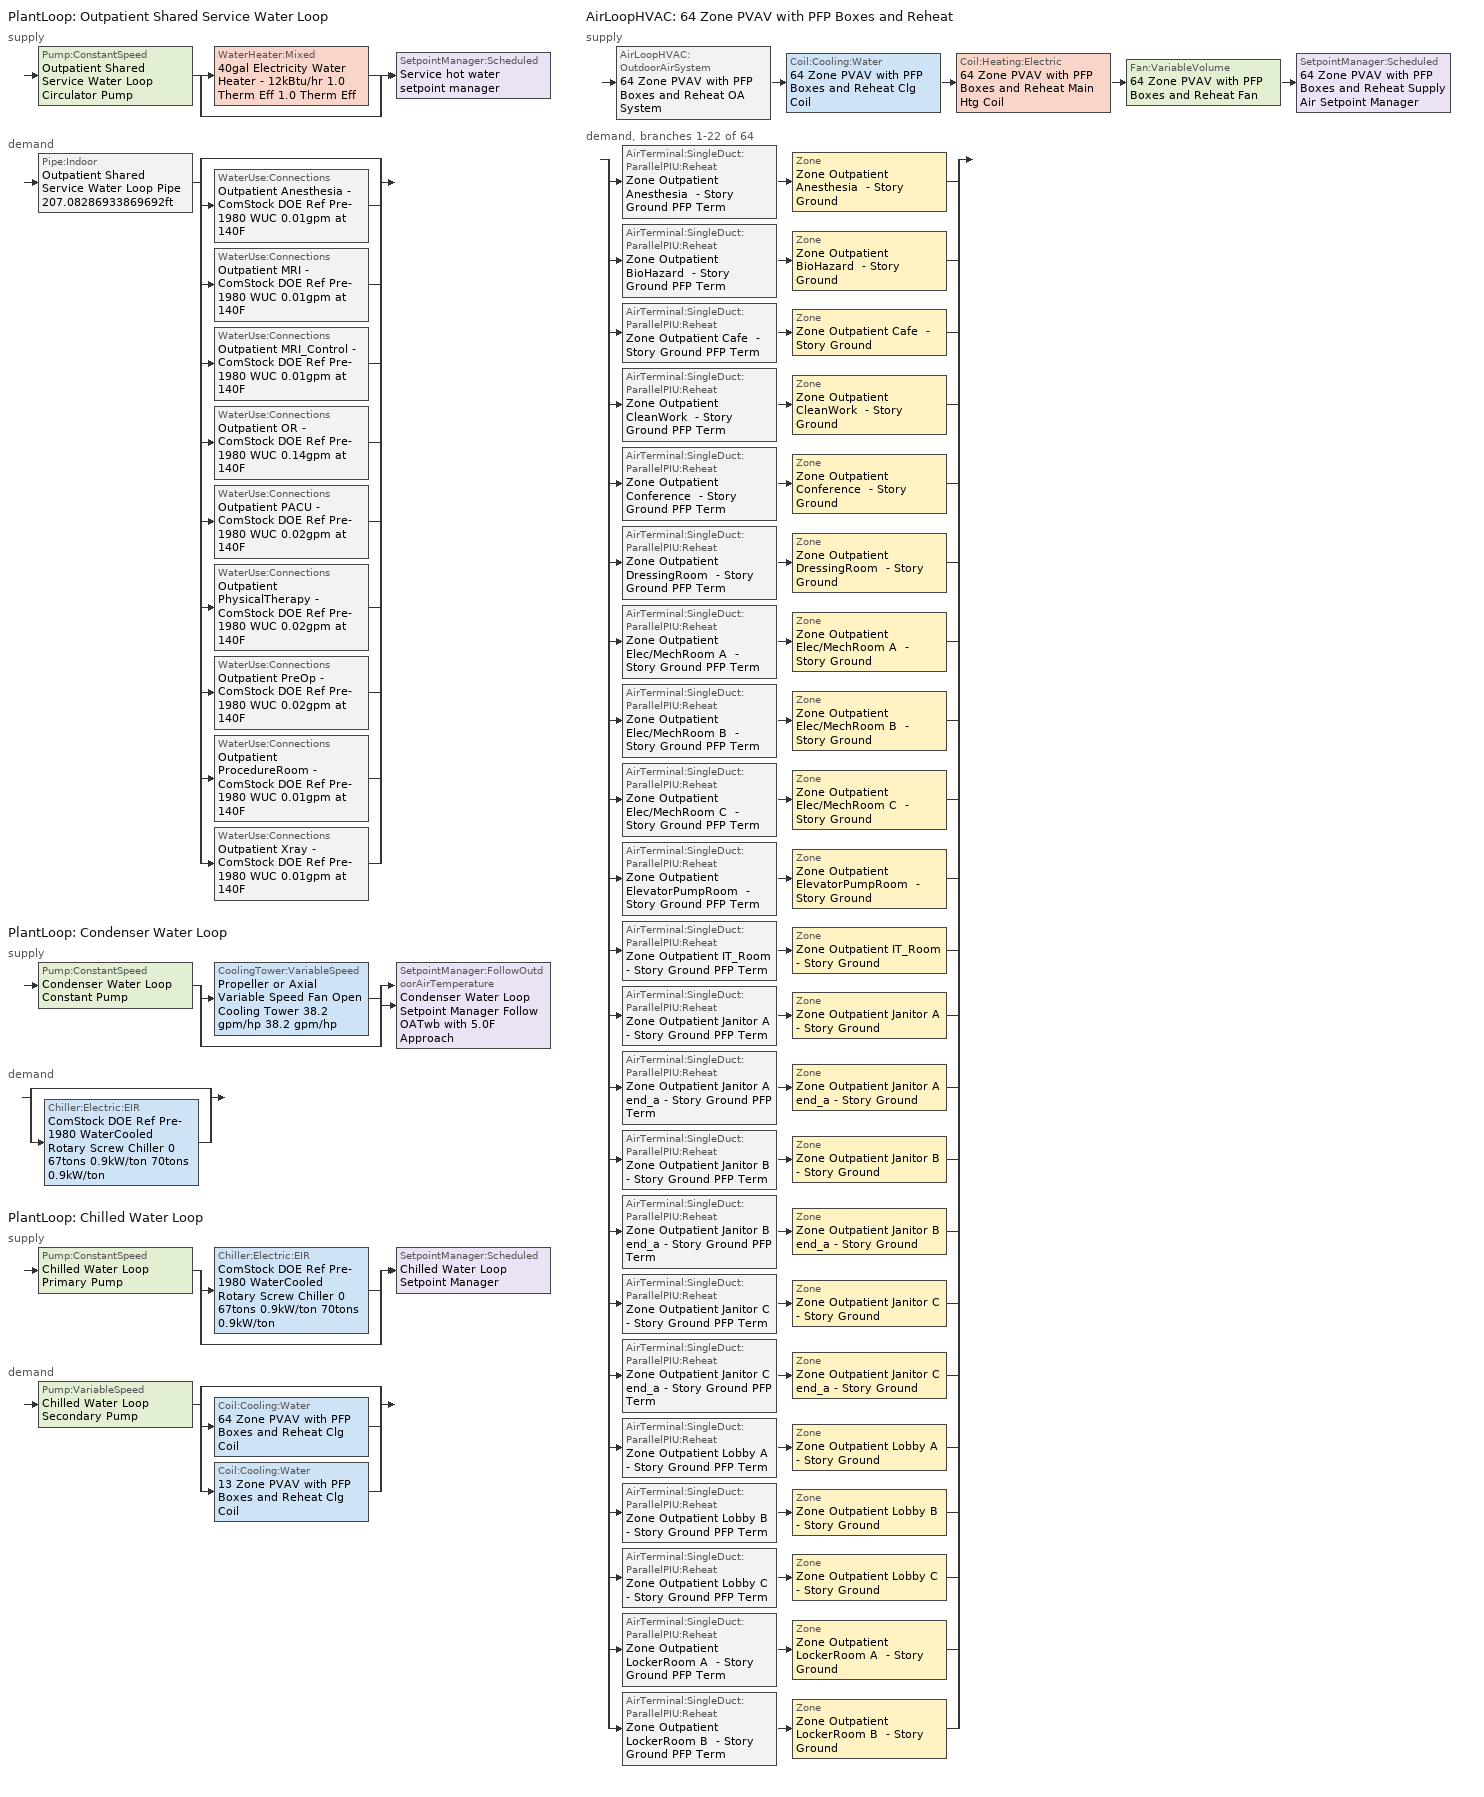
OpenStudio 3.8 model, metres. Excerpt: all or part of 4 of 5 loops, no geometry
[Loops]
PlantLoop 'Outpatient Shared Service Water Loop'
 supply: Pump:ConstantSpeed 'Outpatient Shared Service Water Loop Circulator Pump' > split
  | WaterHeater:Mixed '40gal Electricity Water Heater - 12kBtu/hr 1.0 Therm Eff 1.0 Therm Eff'
  | bypass
  join > SetpointManager:Scheduled 'Service hot water setpoint manager'
 demand: Pipe:Indoor 'Outpatient Shared Service Water Loop Pipe 207.08286933869692ft' > split
  | bypass
  | WaterUse:Connections 'Outpatient Anesthesia - ComStock DOE Ref Pre-1980 WUC 0.01gpm at 140F'
  | WaterUse:Connections 'Outpatient MRI - ComStock DOE Ref Pre-1980 WUC 0.01gpm at 140F'
  | WaterUse:Connections 'Outpatient MRI_Control - ComStock DOE Ref Pre-1980 WUC 0.01gpm at 140F'
  | WaterUse:Connections 'Outpatient OR - ComStock DOE Ref Pre-1980 WUC 0.14gpm at 140F'
  | WaterUse:Connections 'Outpatient PACU - ComStock DOE Ref Pre-1980 WUC 0.02gpm at 140F'
  | WaterUse:Connections 'Outpatient PhysicalTherapy - ComStock DOE Ref Pre-1980 WUC 0.02gpm at 140F'
  | WaterUse:Connections 'Outpatient PreOp - ComStock DOE Ref Pre-1980 WUC 0.02gpm at 140F'
  | WaterUse:Connections 'Outpatient ProcedureRoom - ComStock DOE Ref Pre-1980 WUC 0.01gpm at 140F'
  | WaterUse:Connections 'Outpatient Xray - ComStock DOE Ref Pre-1980 WUC 0.01gpm at 140F'
PlantLoop 'Condenser Water Loop'
 supply: Pump:ConstantSpeed 'Condenser Water Loop Constant Pump' > split
  | CoolingTower:VariableSpeed 'Propeller or Axial Variable Speed Fan Open Cooling Tower 38.2 gpm/hp 38.2 gpm/hp'
  | bypass
  join > SetpointManager:FollowOutdoorAirTemperature 'Condenser Water Loop Setpoint Manager Follow OATwb with 5.0F Approach'
 demand: split
  | bypass
  | Chiller:Electric:EIR 'ComStock DOE Ref Pre-1980 WaterCooled  Rotary Screw Chiller 0 67tons 0.9kW/ton 70tons 0.9kW/ton'
PlantLoop 'Chilled Water Loop'
 supply: Pump:ConstantSpeed 'Chilled Water Loop Primary Pump' > split
  | Chiller:Electric:EIR 'ComStock DOE Ref Pre-1980 WaterCooled  Rotary Screw Chiller 0 67tons 0.9kW/ton 70tons 0.9kW/ton'
  | bypass
  join > SetpointManager:Scheduled 'Chilled Water Loop Setpoint Manager'
 demand: Pump:VariableSpeed 'Chilled Water Loop Secondary Pump' > split
  | bypass
  | Coil:Cooling:Water '64 Zone PVAV with PFP Boxes and Reheat Clg Coil'
  | Coil:Cooling:Water '13 Zone PVAV with PFP Boxes and Reheat Clg Coil'
AirLoopHVAC '64 Zone PVAV with PFP Boxes and Reheat'
 supply: AirLoopHVAC:OutdoorAirSystem '64 Zone PVAV with PFP Boxes and Reheat OA System' > Coil:Cooling:Water '64 Zone PVAV with PFP Boxes and Reheat Clg Coil' > Coil:Heating:Electric '64 Zone PVAV with PFP Boxes and Reheat Main Htg Coil' > Fan:VariableVolume '64 Zone PVAV with PFP Boxes and Reheat Fan' > SetpointManager:Scheduled '64 Zone PVAV with PFP Boxes and Reheat Supply Air Setpoint Manager'
 demand, branches 1-22 of 64: split
  | AirTerminal:SingleDuct:ParallelPIU:Reheat 'Zone Outpatient Anesthesia  - Story Ground PFP Term' > Zone 'Zone Outpatient Anesthesia  - Story Ground'
  | AirTerminal:SingleDuct:ParallelPIU:Reheat 'Zone Outpatient BioHazard  - Story Ground PFP Term' > Zone 'Zone Outpatient BioHazard  - Story Ground'
  | AirTerminal:SingleDuct:ParallelPIU:Reheat 'Zone Outpatient Cafe  - Story Ground PFP Term' > Zone 'Zone Outpatient Cafe  - Story Ground'
  | AirTerminal:SingleDuct:ParallelPIU:Reheat 'Zone Outpatient CleanWork  - Story Ground PFP Term' > Zone 'Zone Outpatient CleanWork  - Story Ground'
  | AirTerminal:SingleDuct:ParallelPIU:Reheat 'Zone Outpatient Conference  - Story Ground PFP Term' > Zone 'Zone Outpatient Conference  - Story Ground'
  | AirTerminal:SingleDuct:ParallelPIU:Reheat 'Zone Outpatient DressingRoom  - Story Ground PFP Term' > Zone 'Zone Outpatient DressingRoom  - Story Ground'
  | AirTerminal:SingleDuct:ParallelPIU:Reheat 'Zone Outpatient Elec/MechRoom A  - Story Ground PFP Term' > Zone 'Zone Outpatient Elec/MechRoom A  - Story Ground'
  | AirTerminal:SingleDuct:ParallelPIU:Reheat 'Zone Outpatient Elec/MechRoom B  - Story Ground PFP Term' > Zone 'Zone Outpatient Elec/MechRoom B  - Story Ground'
  | AirTerminal:SingleDuct:ParallelPIU:Reheat 'Zone Outpatient Elec/MechRoom C  - Story Ground PFP Term' > Zone 'Zone Outpatient Elec/MechRoom C  - Story Ground'
  | AirTerminal:SingleDuct:ParallelPIU:Reheat 'Zone Outpatient ElevatorPumpRoom  - Story Ground PFP Term' > Zone 'Zone Outpatient ElevatorPumpRoom  - Story Ground'
  | AirTerminal:SingleDuct:ParallelPIU:Reheat 'Zone Outpatient IT_Room  - Story Ground PFP Term' > Zone 'Zone Outpatient IT_Room  - Story Ground'
  | AirTerminal:SingleDuct:ParallelPIU:Reheat 'Zone Outpatient Janitor A  - Story Ground PFP Term' > Zone 'Zone Outpatient Janitor A  - Story Ground'
  | AirTerminal:SingleDuct:ParallelPIU:Reheat 'Zone Outpatient Janitor A end_a - Story Ground PFP Term' > Zone 'Zone Outpatient Janitor A end_a - Story Ground'
  | AirTerminal:SingleDuct:ParallelPIU:Reheat 'Zone Outpatient Janitor B  - Story Ground PFP Term' > Zone 'Zone Outpatient Janitor B  - Story Ground'
  | AirTerminal:SingleDuct:ParallelPIU:Reheat 'Zone Outpatient Janitor B end_a - Story Ground PFP Term' > Zone 'Zone Outpatient Janitor B end_a - Story Ground'
  | AirTerminal:SingleDuct:ParallelPIU:Reheat 'Zone Outpatient Janitor C  - Story Ground PFP Term' > Zone 'Zone Outpatient Janitor C  - Story Ground'
  | AirTerminal:SingleDuct:ParallelPIU:Reheat 'Zone Outpatient Janitor C end_a - Story Ground PFP Term' > Zone 'Zone Outpatient Janitor C end_a - Story Ground'
  | AirTerminal:SingleDuct:ParallelPIU:Reheat 'Zone Outpatient Lobby A  - Story Ground PFP Term' > Zone 'Zone Outpatient Lobby A  - Story Ground'
  | AirTerminal:SingleDuct:ParallelPIU:Reheat 'Zone Outpatient Lobby B  - Story Ground PFP Term' > Zone 'Zone Outpatient Lobby B  - Story Ground'
  | AirTerminal:SingleDuct:ParallelPIU:Reheat 'Zone Outpatient Lobby C  - Story Ground PFP Term' > Zone 'Zone Outpatient Lobby C  - Story Ground'
  | AirTerminal:SingleDuct:ParallelPIU:Reheat 'Zone Outpatient LockerRoom A  - Story Ground PFP Term' > Zone 'Zone Outpatient LockerRoom A  - Story Ground'
  | AirTerminal:SingleDuct:ParallelPIU:Reheat 'Zone Outpatient LockerRoom B  - Story Ground PFP Term' > Zone 'Zone Outpatient LockerRoom B  - Story Ground'
[Construction]
Copper pipe 0.75in type L with 0.5in fiberglass batt: Fiberglass batt 0.5in, Copper pipe 0.75in type L
[Material] Roughness=Smooth; Thermal Absorptance=0.9; Solar Absorptance=0.7; Visible Absorptance=0.7
Name | Thickness {m} | Conductivity {W/m-K} | Density {kg/m3} | Specific Heat {J/kg-K}
Copper pipe 0.75in type L | 0.001143 | 386 | 8906.27 | 385.1856
Fiberglass batt 0.5in | 0.0127 | 0.0663448 | 11.2129 | 837.36
[Sizing:Zone] Zone Cooling Design Supply Air Temperature Input Method=SupplyAirTemperature; Zone Cooling Design Supply Air Temperature {C}=12.7778; Zone Cooling Design Supply Air Temperature Difference {deltaC}=11.11; Zone Heating Design Supply Air Temperature Input Method=SupplyAirTemperature; Zone Heating Design Supply Air Temperature {C}=40; Zone Heating Design Supply Air Temperature Difference {deltaC}=11.11; Zone Cooling Design Supply Air Humidity Ratio {kg-H2O/kg-air}=0.0085; Zone Heating Design Supply Air Humidity Ratio {kg-H2O/kg-air}=0.008; Cooling Design Air Flow Method=DesignDay; Heating Design Air Flow Method=DesignDay; Account for Dedicated Outdoor Air System=No; Dedicated Outdoor Air System Control Strategy=NeutralSupplyAir; Dedicated Outdoor Air Low Setpoint Temperature for Design {C}=autosize; Dedicated Outdoor Air High Setpoint Temperature for Design {C}=autosize; Zone Load Sizing Method=Sensible Load Only No Latent Load; Zone Latent Cooling Design Supply Air Humidity Ratio Input Method=HumidityRatioDifference; Zone Cooling Design Supply Air Humidity Ratio Difference {kgWater/kgDryAir}=0.005; Zone Latent Heating Design Supply Air Humidity Ratio Input Method=HumidityRatioDifference; Zone Humidification Design Supply Air Humidity Ratio Difference {kgWater/kgDryAir}=0.005
Zone Outpatient Janitor A end_a - Story Ground; Zone Outpatient Janitor B end_a - Story Ground; Zone Outpatient Janitor C end_a - Story Ground; Zone Outpatient Janitor A  - Story Ground; Zone Outpatient Janitor B  - Story Ground; Zone Outpatient Janitor C  - Story Ground; Zone Outpatient Elec/MechRoom A  - Story Ground; Zone Outpatient Elec/MechRoom B  - Story Ground; Zone Outpatient Elec/MechRoom C  - Story Ground; Zone Outpatient Lobby A  - Story Ground; Zone Outpatient Lobby B  - Story Ground; Zone Outpatient Lobby C  - Story Ground; Zone Outpatient LockerRoom A  - Story Ground; Zone Outpatient LockerRoom B  - Story Ground; Zone Outpatient Cafe  - Story Ground; Zone Outpatient BioHazard  - Story Ground; Zone Outpatient DressingRoom  - Story Ground; Zone Outpatient ElevatorPumpRoom  - Story Ground; Zone Outpatient Anesthesia  - Story Ground; Zone Outpatient IT_Room  - Story Ground; Zone Outpatient CleanWork  - Story Ground; Zone Outpatient Conference  - Story Ground
[Zone equipment]
Zone Outpatient Janitor A end_a - Story Ground: Zone Outpatient Janitor A end_a - Story Ground PFP Term
Zone Outpatient Janitor B end_a - Story Ground: Zone Outpatient Janitor B end_a - Story Ground PFP Term
Zone Outpatient Janitor C end_a - Story Ground: Zone Outpatient Janitor C end_a - Story Ground PFP Term
Zone Outpatient Janitor A  - Story Ground: Zone Outpatient Janitor A  - Story Ground PFP Term
Zone Outpatient Janitor B  - Story Ground: Zone Outpatient Janitor B  - Story Ground PFP Term
Zone Outpatient Janitor C  - Story Ground: Zone Outpatient Janitor C  - Story Ground PFP Term
Zone Outpatient Elec/MechRoom A  - Story Ground: Zone Outpatient Elec/MechRoom A  - Story Ground PFP Term
Zone Outpatient Elec/MechRoom B  - Story Ground: Zone Outpatient Elec/MechRoom B  - Story Ground PFP Term
Zone Outpatient Elec/MechRoom C  - Story Ground: Zone Outpatient Elec/MechRoom C  - Story Ground PFP Term
Zone Outpatient Lobby A  - Story Ground: Zone Outpatient Lobby A  - Story Ground PFP Term
Zone Outpatient Lobby B  - Story Ground: Zone Outpatient Lobby B  - Story Ground PFP Term
Zone Outpatient Lobby C  - Story Ground: Zone Outpatient Lobby C  - Story Ground PFP Term
Zone Outpatient LockerRoom A  - Story Ground: Zone Outpatient LockerRoom A  - Story Ground PFP Term
Zone Outpatient LockerRoom B  - Story Ground: Zone Outpatient LockerRoom B  - Story Ground PFP Term
Zone Outpatient Cafe  - Story Ground: Zone Outpatient Cafe  - Story Ground PFP Term
Zone Outpatient BioHazard  - Story Ground: Zone Outpatient BioHazard  - Story Ground PFP Term
Zone Outpatient DressingRoom  - Story Ground: Zone Outpatient DressingRoom  - Story Ground PFP Term
Zone Outpatient ElevatorPumpRoom  - Story Ground: Zone Outpatient ElevatorPumpRoom  - Story Ground PFP Term
Zone Outpatient Anesthesia  - Story Ground: Zone Outpatient Anesthesia  - Story Ground Exhaust Fan, Zone Outpatient Anesthesia  - Story Ground PFP Term
Zone Outpatient IT_Room  - Story Ground: Zone Outpatient IT_Room  - Story Ground PFP Term
Zone Outpatient CleanWork  - Story Ground: Zone Outpatient CleanWork  - Story Ground PFP Term
Zone Outpatient Conference  - Story Ground: Zone Outpatient Conference  - Story Ground PFP Term
[Fan:ZoneExhaust]
Zone Outpatient Anesthesia  - Story Ground Exhaust Fan: Availability Schedule=OutPatientHealthCare Hours_of_operation; Fan Total Efficiency=0.0273754; Pressure Rise {Pa}=124.544; Maximum Flow Rate {m3/s}=0.0312401; Flow Fraction Schedule=OutPatientHealthCare Hours_of_operation; System Availability Manager Coupling Mode=Decoupled
[WaterUse:Connections] Drain Water Heat Exchanger Type=None; Drain Water Heat Exchanger Destination=Plant
Name | Water Use Equipment Name 1
Outpatient Anesthesia - ComStock DOE Ref Pre-1980 WUC 0.01gpm at 140F | Outpatient Anesthesia - ComStock DOE Ref Pre-1980 Service Water Use 0.01gpm at 140F
Outpatient MRI - ComStock DOE Ref Pre-1980 WUC 0.01gpm at 140F | Outpatient MRI - ComStock DOE Ref Pre-1980 Service Water Use 0.01gpm at 140F
Outpatient MRI_Control - ComStock DOE Ref Pre-1980 WUC 0.01gpm at 140F | Outpatient MRI_Control - ComStock DOE Ref Pre-1980 Service Water Use 0.01gpm at 140F
Outpatient OR - ComStock DOE Ref Pre-1980 WUC 0.14gpm at 140F | Outpatient OR - ComStock DOE Ref Pre-1980 Service Water Use 0.14gpm at 140F
Outpatient PACU - ComStock DOE Ref Pre-1980 WUC 0.02gpm at 140F | Outpatient PACU - ComStock DOE Ref Pre-1980 Service Water Use 0.02gpm at 140F
Outpatient PhysicalTherapy - ComStock DOE Ref Pre-1980 WUC 0.02gpm at 140F | Outpatient PhysicalTherapy - ComStock DOE Ref Pre-1980 Service Water Use 0.02gpm at 140F
Outpatient PreOp - ComStock DOE Ref Pre-1980 WUC 0.02gpm at 140F | Outpatient PreOp - ComStock DOE Ref Pre-1980 Service Water Use 0.02gpm at 140F
Outpatient ProcedureRoom - ComStock DOE Ref Pre-1980 WUC 0.01gpm at 140F | Outpatient ProcedureRoom - ComStock DOE Ref Pre-1980 Service Water Use 0.01gpm at 140F
Outpatient Xray - ComStock DOE Ref Pre-1980 WUC 0.01gpm at 140F | Outpatient Xray - ComStock DOE Ref Pre-1980 Service Water Use 0.01gpm at 140F
[WaterUse:Equipment:Definition] Target Temperature Schedule=Mixed Water At Faucet Temp - 140F; Sensible Fraction Schedule=Fraction Sensible - 0.2; Latent Fraction Schedule=Fraction Latent - 0.05
Name | Peak Flow Rate {m3/s}
Outpatient Anesthesia - ComStock DOE Ref Pre-1980 Service Water Use Def 0.01gpm | 4.83355e-07
Outpatient MRI - ComStock DOE Ref Pre-1980 Service Water Use Def 0.01gpm | 4.88256e-07
Outpatient MRI_Control - ComStock DOE Ref Pre-1980 Service Water Use Def 0.01gpm | 4.89994e-07
Outpatient OR - ComStock DOE Ref Pre-1980 Service Water Use Def 0.14gpm | 8.83083e-06
Outpatient PACU - ComStock DOE Ref Pre-1980 Service Water Use Def 0.02gpm | 1.47407e-06
Outpatient PhysicalTherapy - ComStock DOE Ref Pre-1980 Service Water Use Def 0.02gpm | 9.80544e-07
Outpatient PreOp - ComStock DOE Ref Pre-1980 Service Water Use Def 0.02gpm | 9.82936e-07
Outpatient ProcedureRoom - ComStock DOE Ref Pre-1980 Service Water Use Def 0.01gpm | 4.93139e-07
Outpatient Xray - ComStock DOE Ref Pre-1980 Service Water Use Def 0.01gpm | 4.90791e-07
[WaterUse:Equipment] Flow Rate Fraction Schedule=OutPatientHealthCare BLDG_SWH_SCH_Pre2004
Name | Water Use Equipment Definition
Outpatient Anesthesia - ComStock DOE Ref Pre-1980 Service Water Use 0.01gpm at 140F | Outpatient Anesthesia - ComStock DOE Ref Pre-1980 Service Water Use Def 0.01gpm
Outpatient MRI - ComStock DOE Ref Pre-1980 Service Water Use 0.01gpm at 140F | Outpatient MRI - ComStock DOE Ref Pre-1980 Service Water Use Def 0.01gpm
Outpatient MRI_Control - ComStock DOE Ref Pre-1980 Service Water Use 0.01gpm at 140F | Outpatient MRI_Control - ComStock DOE Ref Pre-1980 Service Water Use Def 0.01gpm
Outpatient OR - ComStock DOE Ref Pre-1980 Service Water Use 0.14gpm at 140F | Outpatient OR - ComStock DOE Ref Pre-1980 Service Water Use Def 0.14gpm
Outpatient PACU - ComStock DOE Ref Pre-1980 Service Water Use 0.02gpm at 140F | Outpatient PACU - ComStock DOE Ref Pre-1980 Service Water Use Def 0.02gpm
Outpatient PhysicalTherapy - ComStock DOE Ref Pre-1980 Service Water Use 0.02gpm at 140F | Outpatient PhysicalTherapy - ComStock DOE Ref Pre-1980 Service Water Use Def 0.02gpm
Outpatient PreOp - ComStock DOE Ref Pre-1980 Service Water Use 0.02gpm at 140F | Outpatient PreOp - ComStock DOE Ref Pre-1980 Service Water Use Def 0.02gpm
Outpatient ProcedureRoom - ComStock DOE Ref Pre-1980 Service Water Use 0.01gpm at 140F | Outpatient ProcedureRoom - ComStock DOE Ref Pre-1980 Service Water Use Def 0.01gpm
Outpatient Xray - ComStock DOE Ref Pre-1980 Service Water Use 0.01gpm at 140F | Outpatient Xray - ComStock DOE Ref Pre-1980 Service Water Use Def 0.01gpm
[PlantLoop] Glycol Concentration=0; Load Distribution Scheme=Optimal
Name | Maximum Loop Temperature {C} | Minimum Loop Temperature {C} | Maximum Loop Flow Rate {m3/s} | Plant Loop Volume {m3} | Common Pipe Simulation
Outpatient Shared Service Water Loop | 60 | 10 | 1.47139e-05 | 0.00176567
Condenser Water Loop | 80 | 5 | 0.0144304 | 1.73165
Chilled Water Loop | 40 | 1 | 0.00955654 | 1.14678 | CommonPipe
[Sizing:Plant]
Name | Loop Type | Design Loop Exit Temperature {C} | Loop Design Temperature Difference {deltaC} | Sizing Option | Zone Timesteps in Averaging Window | Coincident Sizing Factor Mode
Outpatient Shared Service Water Loop | Heating | 60 | 5 | NonCoincident | 1 | None
Condenser Water Loop | Condenser | 29.4444 | 5.55556 | Coincident | 6 | GlobalCoolingSizingFactor
Chilled Water Loop | Cooling | 6.66667 | 5.61111 | NonCoincident | 1 | None
[SetpointManager:Scheduled] Control Variable=Temperature
Name | Schedule | Setpoint Node or NodeList
Service hot water setpoint manager | Service Water Loop Temp - 140F | Outpatient Shared Service Water Loop Supply Outlet Node
Chilled Water Loop Setpoint Manager | Chilled Water Loop Temp - 44F | Chilled Water Loop Supply Outlet Node
64 Zone PVAV with PFP Boxes and Reheat Supply Air Setpoint Manager | Supply Air Temp - 55.0F | 64 Zone PVAV with PFP Boxes and Reheat Supply Outlet Node
[Pump:ConstantSpeed] Fraction of Motor Inefficiencies to Fluid Stream=0; Pump Control Type=Intermittent; Design Power Sizing Method=PowerPerFlowPerPressure; Design Electric Power per Unit Flow Rate {W/(m3/s)}=348701.1; Design Shaft Power per Unit Flow Rate per Unit Head {W-s/m3-Pa}=1.28205
Name | Rated Flow Rate {m3/s} | Rated Pump Head {Pa} | Rated Power Consumption {W} | Motor Efficiency
Outpatient Shared Service Water Loop Circulator Pump | 1.47139e-05 | 29890.7 | 0.683463 | 0.825
Condenser Water Loop Constant Pump | 0.0144304 | 148557 | 3141 | 0.875
Chilled Water Loop Primary Pump | 0.00955654 | 44836 | 665.854 | 0.825
[WaterHeater:Mixed]
40gal Electricity Water Heater - 12kBtu/hr 1.0 Therm Eff 1.0 Therm Eff: Tank Volume {m3}=0.151416; Setpoint Temperature Schedule=Service Water Loop Temp - 140F; Deadband Temperature Difference {deltaC}=2; Maximum Temperature Limit {C}=60; Heater Control Type=Cycle; Heater Maximum Capacity {W}=3530.97; Heater Fuel Type=Electricity; Heater Thermal Efficiency=1; Off Cycle Parasitic Fuel Consumption Rate {W}=0; Off Cycle Parasitic Fuel Type=Electricity; Off Cycle Parasitic Heat Fraction to Tank=0; On Cycle Parasitic Fuel Consumption Rate {W}=0; On Cycle Parasitic Fuel Type=Electricity; On Cycle Parasitic Heat Fraction to Tank=0; Ambient Temperature Indicator=Schedule; Ambient Temperature Schedule=Water Heater Ambient Temp Schedule - 70.0f; Off Cycle Loss Coefficient to Ambient Temperature {W/K}=1.87331; On Cycle Loss Coefficient to Ambient Temperature {W/K}=1.87331; Use Side Effectiveness=1; Source Side Effectiveness=1; Use Side Design Flow Rate {m3/s}=autosize; Source Side Design Flow Rate {m3/s}=autosize; Indirect Water Heating Recovery Time {hr}=1.5; Source Side Flow Control Mode=IndirectHeatPrimarySetpoint
[WaterHeater:Sizing]
40gal Electricity Water Heater - 12kBtu/hr 1.0 Therm Eff 1.0 Therm Eff: Design Mode=PeakDraw; Time Storage Can Meet Peak Draw {hr}=0.538503; Time for Tank Recovery {hr}=0; Nominal Tank Volume for Autosizing Plant Connections {m3}=1
[Pipe:Indoor]
Outpatient Shared Service Water Loop Pipe 207.08286933869692ft: Construction=Copper pipe 0.75in type L with 0.5in fiberglass batt; Environment Type=Schedule; Ambient Temperature Schedule=Outpatient Shared Service Water Loop Piping Air Temp - 70F; Ambient Air Velocity Schedule=Outpatient Shared Service Water Loop Piping Air Velocity - 0.67mph; Pipe Inside Diameter {m}=0.019939; Pipe Length {m}=63.1189
[SetpointManager:FollowOutdoorAirTemperature]
Condenser Water Loop Setpoint Manager Follow OATwb with 5.0F Approach: Control Variable=Temperature; Reference Temperature Type=OutdoorAirWetBulb; Offset Temperature Difference {deltaC}=2.77778; Maximum Setpoint Temperature {C}=29.4444; Minimum Setpoint Temperature {C}=21.1111; Setpoint Node or NodeList=Condenser Water Loop Supply Outlet Node
[CoolingTower:VariableSpeed]
Propeller or Axial Variable Speed Fan Open Cooling Tower 38.2 gpm/hp 38.2 gpm/hp: Model Type=CoolToolsCrossFlow; Design Inlet Air Wet-Bulb Temperature {C}=26.6667; Design Approach Temperature {deltaC}=2.77778; Design Range Temperature {deltaC}=5.55556; Design Water Flow Rate {m3/s}=0.0144304; Design Air Flow Rate {m3/s}=12.8869; Design Fan Power {W}=4864.6; Fan Power Ratio Function of Air Flow Rate Ratio Curve=VSD-TWR-FAN-FPLR; Minimum Air Flow Rate Ratio=0.2; Fraction of Tower Capacity in Free Convection Regime=0.125; Basin Heater Capacity {W/K}=0; Basin Heater Setpoint Temperature {C}=2; Evaporation Loss Mode=SaturatedExit; Evaporation Loss Factor {percent/K}=0.2; Drift Loss Percent {percent}=0.008; Blowdown Calculation Mode=ConcentrationRatio; Blowdown Concentration Ratio=3; Number of Cells=1; Sizing Factor=1
[Pump:VariableSpeed]
Chilled Water Loop Secondary Pump: Rated Flow Rate {m3/s}=0.00955654; Rated Pump Head {Pa}=134508; Rated Power Consumption {W}=1883.42; Motor Efficiency=0.875; Fraction of Motor Inefficiencies to Fluid Stream=0; Coefficient 1 of the Part Load Performance Curve=0; Coefficient 2 of the Part Load Performance Curve=0.5726; Coefficient 3 of the Part Load Performance Curve=-0.301; Coefficient 4 of the Part Load Performance Curve=0.7347; Pump Control Type=Intermittent; Skin Loss Radiative Fraction=0.5; Design Power Sizing Method=PowerPerFlowPerPressure; Design Electric Power per Unit Flow Rate {W/(m3/s)}=348701.1; Design Shaft Power per Unit Flow Rate per Unit Head {W-s/m3-Pa}=1.28205; Design Minimum Flow Rate Fraction=0
[Chiller:Electric:EIR]
ComStock DOE Ref Pre-1980 WaterCooled  Rotary Screw Chiller 0 67tons 0.9kW/ton 70tons 0.9kW/ton: Reference Capacity {W}=225082; Reference COP {W/W}=3.79806; Reference Leaving Chilled Water Temperature {C}=6.66667; Reference Entering Condenser Fluid Temperature {C}=35; Reference Chilled Water Flow Rate {m3/s}=0.00955654; Reference Condenser Fluid Flow Rate {m3/s}=0.0122457; Cooling Capacity Function of Temperature Curve=ChlrWtrPosDispPathAAllQRatio_fTchwsTcwsSI; Electric Input to Cooling Output Ratio Function of Temperature Curve=ChlrWtrPosDispPathAAllEIRRatio_fTchwsTcwsSI; Electric Input to Cooling Output Ratio Function of Part Load Ratio Curve=ChlrWtrPosDispPathAAllEIRRatio_fQRatio; Minimum Part Load Ratio=0.15; Maximum Part Load Ratio=1; Optimum Part Load Ratio=1; Minimum Unloading Ratio=0.25; Condenser Type=WaterCooled; Leaving Chilled Water Lower Temperature Limit {C}=2.22222; Chiller Flow Mode=ConstantFlow; Design Heat Recovery Water Flow Rate {m3/s}=Autosize; Sizing Factor=1; Basin Heater Capacity {W/K}=0; Basin Heater Setpoint Temperature {C}=10; Condenser Heat Recovery Relative Capacity Fraction=1
[AirLoopHVAC]
64 Zone PVAV with PFP Boxes and Reheat: Availability Schedule=64 Zone PVAV with PFP Boxes and Reheat Occ Sch; Design Supply Air Flow Rate {m3/s}=6.05948; Design Return Air Flow Fraction of Supply Air Flow=1
[Sizing:System]
64 Zone PVAV with PFP Boxes and Reheat: Type of Load to Size On=Sensible; Design Outdoor Air Flow Rate {m3/s}=6.05948; Central Heating Maximum System Air Flow Ratio=0.3; Preheat Design Temperature {C}=7.22222; Preheat Design Humidity Ratio {kg-H2O/kg-Air}=0.008; Precool Design Temperature {C}=12.7778; Precool Design Humidity Ratio {kg-H2O/kg-Air}=0.008; Central Cooling Design Supply Air Temperature {C}=12.7778; Central Heating Design Supply Air Temperature {C}=12.7778; Sizing Option=Coincident; 100% Outdoor Air in Cooling=No; 100% Outdoor Air in Heating=No; Central Cooling Design Supply Air Humidity Ratio {kg-H2O/kg-Air}=0.0085; Central Heating Design Supply Air Humidity Ratio {kg-H2O/kg-Air}=0.008; Cooling Design Air Flow Method=DesignDay; Heating Design Air Flow Method=DesignDay; System Outdoor Air Method=ZoneSum; Zone Maximum Outdoor Air Fraction=1; Cooling Supply Air Flow Rate Per Floor Area {m3/s-m2}=0.00996765; Cooling Fraction of Autosized Cooling Supply Air Flow Rate=1; Cooling Supply Air Flow Rate Per Unit Cooling Capacity {m3/s-W}=3.94755e-05; Heating Supply Air Flow Rate Per Floor Area {m3/s-m2}=0.00996765; Heating Fraction of Autosized Heating Supply Air Flow Rate=1; Heating Fraction of Autosized Cooling Supply Air Flow Rate=1; Heating Supply Air Flow Rate Per Unit Heating Capacity {m3/s-W}=3.15882e-05; Cooling Design Capacity Method=CoolingDesignCapacity; Cooling Design Capacity {W}=83288.53; Cooling Design Capacity Per Floor Area {W/m2}=234.7; Fraction of Autosized Cooling Design Capacity=1; Heating Design Capacity Method=HeatingDesignCapacity; Heating Design Capacity {W}=25638.81; Heating Design Capacity Per Floor Area {W/m2}=157; Fraction of Autosized Heating Design Capacity=1; Central Cooling Capacity Control Method=OnOff; Occupant Diversity=1
[Fan:VariableVolume]
64 Zone PVAV with PFP Boxes and Reheat Fan: Availability Schedule=Always On Discrete; Fan Total Efficiency=0.6006; Pressure Rise {Pa}=1574.24; Maximum Flow Rate {m3/s}=6.05948; Fan Power Minimum Flow Rate Input Method=Fraction; Fan Power Minimum Flow Fraction=0.25; Fan Power Minimum Air Flow Rate {m3/s}=0; Motor Efficiency=0.924; Motor In Airstream Fraction=1; Fan Power Coefficient 1=0.189848; Fan Power Coefficient 2=0.31447; Fan Power Coefficient 3=0.495682; Fan Power Coefficient 4=0; Fan Power Coefficient 5=0
[Coil:Heating:Electric] Availability Schedule=Always On Discrete; Efficiency=1
Name | Nominal Capacity {W}
64 Zone PVAV with PFP Boxes and Reheat Main Htg Coil | 24139.5
Zone Outpatient Anesthesia  - Story Ground Electric Reheat Coil | 898.532
Zone Outpatient BioHazard  - Story Ground Electric Reheat Coil | 515.455
Zone Outpatient Cafe  - Story Ground Electric Reheat Coil | 12018.7
Zone Outpatient CleanWork  - Story Ground Electric Reheat Coil | 2438.27
Zone Outpatient Conference  - Story Ground Electric Reheat Coil | 4941.36
Zone Outpatient DressingRoom  - Story Ground Electric Reheat Coil | 381.52
Zone Outpatient Elec/MechRoom A  - Story Ground Electric Reheat Coil | 1076.69
Zone Outpatient Elec/MechRoom B  - Story Ground Electric Reheat Coil; Zone Outpatient ElevatorPumpRoom  - Story Ground Electric Reheat Coil | 0
Zone Outpatient Elec/MechRoom C  - Story Ground Electric Reheat Coil | 1105.49
Zone Outpatient IT_Room  - Story Ground Electric Reheat Coil | 566.524
Zone Outpatient Janitor A  - Story Ground Electric Reheat Coil | 1102.18
Zone Outpatient Janitor A end_a - Story Ground Electric Reheat Coil | 2162.24
Zone Outpatient Janitor B  - Story Ground Electric Reheat Coil | 865.994
Zone Outpatient Janitor B end_a - Story Ground Electric Reheat Coil | 2167.8
Zone Outpatient Janitor C  - Story Ground Electric Reheat Coil | 1160.34
Zone Outpatient Janitor C end_a - Story Ground Electric Reheat Coil | 2236.3
Zone Outpatient Lobby A  - Story Ground Electric Reheat Coil | 1738.76
Zone Outpatient Lobby B  - Story Ground Electric Reheat Coil | 2078.26
Zone Outpatient Lobby C  - Story Ground Electric Reheat Coil | 1768.21
Zone Outpatient LockerRoom A  - Story Ground Electric Reheat Coil | 1911.6
Zone Outpatient LockerRoom B  - Story Ground Electric Reheat Coil | 2206.95
[Coil:Cooling:Water] Availability Schedule=Always On Discrete; Design Inlet Water Temperature {C}=6.66667; Design Outlet Air Humidity Ratio {kg-H2O/kg-air}=0.0085; Heat Exchanger Configuration=CrossFlow
Name | Design Water Flow Rate {m3/s} | Design Air Flow Rate {m3/s} | Design Inlet Air Temperature {C} | Design Outlet Air Temperature {C} | Design Inlet Air Humidity Ratio {kg-H2O/kg-air}
64 Zone PVAV with PFP Boxes and Reheat Clg Coil | 0.00581141 | 6.05948 | 24.4385 | 10.6385 | 0.0103836
13 Zone PVAV with PFP Boxes and Reheat Clg Coil | 0.00374513 | 4.65086 | 23.7192 | 10.6019 | 0.00946869
[Controller:WaterCoil] Action=Reverse; Minimum Actuated Flow {m3/s}=0
Name | Water Coil | Controller Convergence Tolerance {deltaC} | Maximum Actuated Flow {m3/s}
64 Zone PVAV with PFP Boxes and Reheat Clg Coil Controller | 64 Zone PVAV with PFP Boxes and Reheat Clg Coil | 8.19406e-05 | 0.00581141
13 Zone PVAV with PFP Boxes and Reheat Clg Coil Controller | 13 Zone PVAV with PFP Boxes and Reheat Clg Coil | 0.000127149 | 0.00374513
[Controller:OutdoorAir]
64 Zone PVAV with PFP Boxes and Reheat OA Controller: Minimum Outdoor Air Flow Rate {m3/s}=1.26828; Maximum Outdoor Air Flow Rate {m3/s}=6.05948; Economizer Control Type=NoEconomizer; Economizer Control Action Type=ModulateFlow; Economizer Maximum Limit Dry-Bulb Temperature {C}=12.7778; Economizer Maximum Limit Enthalpy {J/kg}=64000; Lockout Type=LockoutWithHeating; Minimum Limit Type=FixedMinimum; Minimum Outdoor Air Schedule=64 Zone PVAV with PFP Boxes and Reheat_night_ventcycle_schedule; Controller Mechanical Ventilation=64 Zone PVAV with PFP Boxes and Reheat Vent Controller; High Humidity Control=No; Heat Recovery Bypass Control Type=BypassWhenWithinEconomizerLimits; Economizer Operation Staging=InterlockedWithMechanicalCooling
[Controller:MechanicalVentilation]
64 Zone PVAV with PFP Boxes and Reheat Vent Controller: Availability Schedule=Always On Discrete; System Outdoor Air Method=ZoneSum
[AirLoopHVAC:OutdoorAirSystem]
64 Zone PVAV with PFP Boxes and Reheat OA System: Controller=64 Zone PVAV with PFP Boxes and Reheat OA Controller
[Fan:ConstantVolume] Availability Schedule=64 Zone PVAV with PFP Boxes and Reheat Occ Sch; Fan Total Efficiency=0.4675; Pressure Rise {Pa}=0; Motor Efficiency=0.85; Motor In Airstream Fraction=1
Name | Maximum Flow Rate {m3/s}
Zone Outpatient Anesthesia  - Story Ground PFP Term Fan | 0.0215091
Zone Outpatient BioHazard  - Story Ground PFP Term Fan | 0.0195499
Zone Outpatient Cafe  - Story Ground PFP Term Fan | 0.210732
Zone Outpatient CleanWork  - Story Ground PFP Term Fan | 0.0759703
Zone Outpatient Conference  - Story Ground PFP Term Fan | 0.0931676
Zone Outpatient DressingRoom  - Story Ground PFP Term Fan | 0.0139143
Zone Outpatient Elec/MechRoom A  - Story Ground PFP Term Fan | 0.046698
Zone Outpatient Elec/MechRoom B  - Story Ground PFP Term Fan | 0.0531678
Zone Outpatient Elec/MechRoom C  - Story Ground PFP Term Fan | 0.0479472
Zone Outpatient ElevatorPumpRoom  - Story Ground PFP Term Fan | 0.0124924
Zone Outpatient IT_Room  - Story Ground PFP Term Fan | 0.0212057
Zone Outpatient Janitor A  - Story Ground PFP Term Fan | 0.0478038
Zone Outpatient Janitor A end_a - Story Ground PFP Term Fan | 0.0937806
Zone Outpatient Janitor B  - Story Ground PFP Term Fan | 0.0375598
Zone Outpatient Janitor B end_a - Story Ground PFP Term Fan | 0.0940215
Zone Outpatient Janitor C  - Story Ground PFP Term Fan | 0.050326
Zone Outpatient Janitor C end_a - Story Ground PFP Term Fan | 0.0969926
Zone Outpatient Lobby A  - Story Ground PFP Term Fan | 0.0485851
Zone Outpatient Lobby B  - Story Ground PFP Term Fan | 0.0512915
Zone Outpatient Lobby C  - Story Ground PFP Term Fan | 0.0499314
Zone Outpatient LockerRoom A  - Story Ground PFP Term Fan | 0.0670462
Zone Outpatient LockerRoom B  - Story Ground PFP Term Fan | 0.0731595
[AirTerminal:SingleDuct:ParallelPIU:Reheat] Availability Schedule=Always On Discrete; Maximum Hot Water or Steam Flow Rate {m3/s}=Autosize; Minimum Hot Water or Steam Flow Rate {m3/s}=0; Convergence Tolerance=0.001
Name | Maximum Primary Air Flow Rate {m3/s} | Maximum Secondary Air Flow Rate {m3/s} | Minimum Primary Air Flow Fraction | Fan On Flow Fraction | Fan | Reheat Coil
Zone Outpatient Anesthesia  - Story Ground PFP Term | 0.0215091 | 0.0215091 | 0.490187 | 0.490187 | Zone Outpatient Anesthesia  - Story Ground PFP Term Fan | Zone Outpatient Anesthesia  - Story Ground Electric Reheat Coil
Zone Outpatient BioHazard  - Story Ground PFP Term | 0.0195499 | 0.0195499 | 0.0967998 | 0.0967998 | Zone Outpatient BioHazard  - Story Ground PFP Term Fan | Zone Outpatient BioHazard  - Story Ground Electric Reheat Coil
Zone Outpatient Cafe  - Story Ground PFP Term | 0.210732 | 0.210732 | 0.818375 | 0.818375 | Zone Outpatient Cafe  - Story Ground PFP Term Fan | Zone Outpatient Cafe  - Story Ground Electric Reheat Coil
Zone Outpatient CleanWork  - Story Ground PFP Term | 0.0759703 | 0.0759703 | 0.252659 | 0.252659 | Zone Outpatient CleanWork  - Story Ground PFP Term Fan | Zone Outpatient CleanWork  - Story Ground Electric Reheat Coil
Zone Outpatient Conference  - Story Ground PFP Term | 0.0931676 | 0.0931676 | 0.736824 | 0.736824 | Zone Outpatient Conference  - Story Ground PFP Term Fan | Zone Outpatient Conference  - Story Ground Electric Reheat Coil
Zone Outpatient DressingRoom  - Story Ground PFP Term | 0.0139143 | 0.0139143 | 0.126485 | 0.126485 | Zone Outpatient DressingRoom  - Story Ground PFP Term Fan | Zone Outpatient DressingRoom  - Story Ground Electric Reheat Coil
Zone Outpatient Elec/MechRoom A  - Story Ground PFP Term | 0.046698 | 0.046698 | 0 | 0 | Zone Outpatient Elec/MechRoom A  - Story Ground PFP Term Fan | Zone Outpatient Elec/MechRoom A  - Story Ground Electric Reheat Coil
Zone Outpatient Elec/MechRoom B  - Story Ground PFP Term | 0.0531678 | 0.0531678 | 0 | 0 | Zone Outpatient Elec/MechRoom B  - Story Ground PFP Term Fan | Zone Outpatient Elec/MechRoom B  - Story Ground Electric Reheat Coil
Zone Outpatient Elec/MechRoom C  - Story Ground PFP Term | 0.0479472 | 0.0479472 | 0 | 0 | Zone Outpatient Elec/MechRoom C  - Story Ground PFP Term Fan | Zone Outpatient Elec/MechRoom C  - Story Ground Electric Reheat Coil
Zone Outpatient ElevatorPumpRoom  - Story Ground PFP Term | 0.0124924 | 0.0124924 | 0 | 0 | Zone Outpatient ElevatorPumpRoom  - Story Ground PFP Term Fan | Zone Outpatient ElevatorPumpRoom  - Story Ground Electric Reheat Coil
Zone Outpatient IT_Room  - Story Ground PFP Term | 0.0212057 | 0.0212057 | 0.106707 | 0.106707 | Zone Outpatient IT_Room  - Story Ground PFP Term Fan | Zone Outpatient IT_Room  - Story Ground Electric Reheat Coil
Zone Outpatient Janitor A  - Story Ground PFP Term | 0.0478038 | 0.0478038 | 0 | 0 | Zone Outpatient Janitor A  - Story Ground PFP Term Fan | Zone Outpatient Janitor A  - Story Ground Electric Reheat Coil
Zone Outpatient Janitor A end_a - Story Ground PFP Term | 0.0937806 | 0.0937806 | 0 | 0 | Zone Outpatient Janitor A end_a - Story Ground PFP Term Fan | Zone Outpatient Janitor A end_a - Story Ground Electric Reheat Coil
Zone Outpatient Janitor B  - Story Ground PFP Term | 0.0375598 | 0.0375598 | 0 | 0 | Zone Outpatient Janitor B  - Story Ground PFP Term Fan | Zone Outpatient Janitor B  - Story Ground Electric Reheat Coil
Zone Outpatient Janitor B end_a - Story Ground PFP Term | 0.0940215 | 0.0940215 | 0 | 0 | Zone Outpatient Janitor B end_a - Story Ground PFP Term Fan | Zone Outpatient Janitor B end_a - Story Ground Electric Reheat Coil
Zone Outpatient Janitor C  - Story Ground PFP Term | 0.050326 | 0.050326 | 0 | 0 | Zone Outpatient Janitor C  - Story Ground PFP Term Fan | Zone Outpatient Janitor C  - Story Ground Electric Reheat Coil
Zone Outpatient Janitor C end_a - Story Ground PFP Term | 0.0969926 | 0.0969926 | 0 | 0 | Zone Outpatient Janitor C end_a - Story Ground PFP Term Fan | Zone Outpatient Janitor C end_a - Story Ground Electric Reheat Coil
Zone Outpatient Lobby A  - Story Ground PFP Term | 0.0485851 | 0.0485851 | 0.346656 | 0.346656 | Zone Outpatient Lobby A  - Story Ground PFP Term Fan | Zone Outpatient Lobby A  - Story Ground Electric Reheat Coil
Zone Outpatient Lobby B  - Story Ground PFP Term | 0.0512915 | 0.0512915 | 0.460888 | 0.460888 | Zone Outpatient Lobby B  - Story Ground PFP Term Fan | Zone Outpatient Lobby B  - Story Ground Electric Reheat Coil
Zone Outpatient Lobby C  - Story Ground PFP Term | 0.0499314 | 0.0499314 | 0.337308 | 0.337308 | Zone Outpatient Lobby C  - Story Ground PFP Term Fan | Zone Outpatient Lobby C  - Story Ground Electric Reheat Coil
Zone Outpatient LockerRoom A  - Story Ground PFP Term | 0.0670462 | 0.0670462 | 0.156777 | 0.156777 | Zone Outpatient LockerRoom A  - Story Ground PFP Term Fan | Zone Outpatient LockerRoom A  - Story Ground Electric Reheat Coil
Zone Outpatient LockerRoom B  - Story Ground PFP Term | 0.0731595 | 0.0731595 | 0.201664 | 0.201664 | Zone Outpatient LockerRoom B  - Story Ground PFP Term Fan | Zone Outpatient LockerRoom B  - Story Ground Electric Reheat Coil
[Schedule:Ruleset]
Name | Default Day Schedule | Summer Design Day Schedule | Winter Design Day Schedule
OutPatientHealthCare Hours_of_operation | OutPatientHealthCare Hours_of_operation Default | OutPatientHealthCare Hours_of_operation Summer Design Day | OutPatientHealthCare Hours_of_operation Winter Design Day
OutPatientHealthCare BLDG_SWH_SCH_Pre2004 | OutPatientHealthCare BLDG_SWH_SCH_Pre2004 Default | OutPatientHealthCare BLDG_SWH_SCH_Pre2004 Summer Design Day
Fraction Sensible - 0.2 | Fraction Sensible - 0.2 Default
Fraction Latent - 0.05 | Fraction Latent - 0.05 Default
Mixed Water At Faucet Temp - 140F | Mixed Water At Faucet Temp - 140F Default
Service Water Loop Temp - 140F | Service Water Loop Temp - 140F Default
Water Heater Ambient Temp Schedule - 70.0f | Water Heater Ambient Temp Schedule - 70.0f Default
Outpatient Shared Service Water Loop Piping Air Temp - 70F | Outpatient Shared Service Water Loop Piping Air Temp - 70F Default
Outpatient Shared Service Water Loop Piping Air Velocity - 0.67mph | Outpatient Shared Service Water Loop Piping Air Velocity - 0.67mph Default
Chilled Water Loop Temp - 44F | Chilled Water Loop Temp - 44F Default
Supply Air Temp - 55.0F | Supply Air Temp - 55.0F Default
64 Zone PVAV with PFP Boxes and Reheat Occ Sch | 64 Zone PVAV with PFP Boxes and Reheat Occ Sch Default | 64 Zone PVAV with PFP Boxes and Reheat Occ Sch Summer Design Day | 64 Zone PVAV with PFP Boxes and Reheat Occ Sch Winter Design Day
[Schedule:Day]
OutPatientHealthCare Hours_of_operation Default; autogen OutPatientHealthCare Hours_of_operation 0_day_sch; autogen OutPatientHealthCare Hours_of_operation 1_day_sch: Average, 24, 0, 1
OutPatientHealthCare Hours_of_operation Winter Design Day; OutPatientHealthCare Hours_of_operation Summer Design Day; 64 Zone PVAV with PFP Boxes and Reheat Occ Sch Winter Design Day; 64 Zone PVAV with PFP Boxes and Reheat Occ Sch Summer Design Day: 24, 0, 1
OutPatientHealthCare BLDG_SWH_SCH_Pre2004 Default: Average, 8, 45, 0, 16, 15, 0.01, 24, 0, 0
OutPatientHealthCare BLDG_SWH_SCH_Pre2004 Sat Day: Average, 9, 15, 0.01, 9, 30, 0.0575, 9, 45, 0.105, 10, 0, 0.1525, 10, 15, 0.2, 10, 22, 0.28, 10, 37, 0.290769, 10, 52, 0.281538, 11, 7, 0.272308, 11, 22, 0.263077, 11, 37, 0.253846, 11, 52, 0.244615, 12, 0, 0.24, 12, 15, 0.23875, 12, 30, 0.2375, 12, 45, 0.23625, 13, 0, 0.235, 13, 15, 0.23375, 13, 30, 0.2325, 13, 45, 0.23125, 14, 0, 0.23, 14, 37, 0.23, 14, 45, 0.01, 24, 0, 0.01
OutPatientHealthCare BLDG_SWH_SCH_Pre2004 Summer Design Day: 7, 0, 0.01, 8, 0, 0.17, 9, 0, 0.58, 10, 0, 0.66, 11, 0, 0.78, 12, 0, 0.82, 13, 0, 0.71, 14, 0, 0.82, 15, 0, 0.78, 16, 0, 0.74, 17, 0, 0.63, 18, 0, 0.41, 21, 0, 0.18, 22, 0, 0.1, 24, 0, 0.01
OutPatientHealthCare BLDG_SWH_SCH_Pre2004 SmrDsn|Wkdy Day: Average, 11, 0, 0.01, 11, 15, 0.05, 11, 30, 0.09, 11, 45, 0.13, 12, 0, 0.17, 12, 15, 0.3225, 12, 30, 0.475, 12, 45, 0.6275, 13, 0, 0.78, 13, 15, 0.79, 13, 30, 0.8, 13, 45, 0.81, 14, 0, 0.82, 14, 15, 0.7925, 14, 30, 0.765, 14, 45, 0.7375, 15, 0, 0.71, 15, 15, 0.7375, 15, 30, 0.765, 15, 45, 0.7925, 16, 0, 0.82, 16, 15, 0.81, 16, 30, 0.8, 16, 45, 0.79, 17, 0, 0.78, 17, 15, 0.6875, 17, 30, 0.595, 17, 45, 0.5025, 18, 0, 0.41, 18, 15, 0.3525, 18, 30, 0.295, 18, 45, 0.2375, 19, 0, 0.18, 21, 0, 0.18, 21, 15, 0.16, 21, 30, 0.14, 21, 45, 0.12, 22, 0, 0.1, 22, 15, 0.0775, 22, 30, 0.055, 22, 45, 0.0325, 23, 0, 0.01, 24, 0, 0.01
Fraction Sensible - 0.2 Default: 24, 0, 0.2
Fraction Latent - 0.05 Default: 24, 0, 0.05
Mixed Water At Faucet Temp - 140F Default; Service Water Loop Temp - 140F Default: 24, 0, 60
Water Heater Ambient Temp Schedule - 70.0f Default; Outpatient Shared Service Water Loop Piping Air Temp - 70F Default: 24, 0, 21.1111
Outpatient Shared Service Water Loop Piping Air Velocity - 0.67mph Default: 24, 0, 0.3
Chilled Water Loop Temp - 44F Default: 24, 0, 6.66667
Supply Air Temp - 55.0F Default; autogen Supply Air Temp - 55.0F 0_day_sch; autogen Supply Air Temp - 55.0F 1_day_sch: Average, 24, 0, 12.7778
64 Zone PVAV with PFP Boxes and Reheat Occ Sch Default: 8, 45, 0, 22, 0, 1, 24, 0, 0
64 Zone PVAV with PFP Boxes and Reheat Occ Sch Saturday: 9, 0, 0, 15, 30, 1, 24, 0, 0
64 Zone PVAV with PFP Boxes and Reheat Occ Sch Sunday: 24, 0, 0
[Schedule:Rule]
Name | Schedule Ruleset | Rule Order | Day Schedule | Apply Saturday | Date Specification Type | Start Month | Start Day | End Month | End Day | Apply Monday | Apply Tuesday | Apply Wednesday | Apply Thursday | Apply Friday | Apply Sunday | Specific Month 1 | Specific Day 1 | Specific Month 2 | Specific Day 2 | Specific Month 3 | Specific Day 3 | Specific Month 4 | Specific Day 4 | Specific Month 5 | Specific Day 5 | Specific Month 6 | Specific Day 6 | Specific Month 7 | Specific Day 7 | Specific Month 8 | Specific Day 8 | Specific Month 9 | Specific Day 9 | Specific Month 10 | Specific Day 10 | Specific Month 11 | Specific Day 11 | Specific Month 12 | Specific Day 12 | Specific Month 13 | Specific Day 13 | Specific Month 14 | Specific Day 14 | Specific Month 15 | Specific Day 15 | Specific Month 16 | Specific Day 16 | Specific Month 17 | Specific Day 17 | Specific Month 18 | Specific Day 18 | Specific Month 19 | Specific Day 19 | Specific Month 20 | Specific Day 20 | Specific Month 21 | Specific Day 21 | Specific Month 22 | Specific Day 22 | Specific Month 23 | Specific Day 23 | Specific Month 24 | Specific Day 24 | Specific Month 25 | Specific Day 25 | Specific Month 26 | Specific Day 26 | Specific Month 27 | Specific Day 27 | Specific Month 28 | Specific Day 28 | Specific Month 29 | Specific Day 29 | Specific Month 30 | Specific Day 30 | Specific Month 31 | Specific Day 31 | Specific Month 32 | Specific Day 32 | Specific Month 33 | Specific Day 33 | Specific Month 34 | Specific Day 34 | Specific Month 35 | Specific Day 35 | Specific Month 36 | Specific Day 36 | Specific Month 37 | Specific Day 37 | Specific Month 38 | Specific Day 38 | Specific Month 39 | Specific Day 39 | Specific Month 40 | Specific Day 40 | Specific Month 41 | Specific Day 41 | Specific Month 42 | Specific Day 42 | Specific Month 43 | Specific Day 43 | Specific Month 44 | Specific Day 44 | Specific Month 45 | Specific Day 45 | Specific Month 46 | Specific Day 46 | Specific Month 47 | Specific Day 47 | Specific Month 48 | Specific Day 48 | Specific Month 49 | Specific Day 49 | Specific Month 50 | Specific Day 50 | Specific Month 51 | Specific Day 51 | Specific Month 52 | Specific Day 52
Schedule Rule 9 | OutPatientHealthCare BLDG_SWH_SCH_Pre2004 | 1 | OutPatientHealthCare BLDG_SWH_SCH_Pre2004 Sat Day | Yes | DateRange | 1 | 1 | 12 | 31
Schedule Rule 10 | OutPatientHealthCare BLDG_SWH_SCH_Pre2004 | 0 | OutPatientHealthCare BLDG_SWH_SCH_Pre2004 SmrDsn|Wkdy Day |  | DateRange | 1 | 1 | 12 | 31 | Yes | Yes | Yes | Yes | Yes
autogen OutPatientHealthCare Hours_of_operation 0 | OutPatientHealthCare Hours_of_operation | 0 | autogen OutPatientHealthCare Hours_of_operation 0_day_sch | Yes | SpecificDates |  |  |  |  | Yes | Yes | Yes | Yes | Yes | Yes | 1 | 6 | 1 | 13 | 1 | 20 | 1 | 27 | 2 | 3 | 2 | 10 | 2 | 17 | 2 | 24 | 3 | 3 | 3 | 10 | 3 | 17 | 3 | 24 | 3 | 31 | 4 | 7 | 4 | 14 | 4 | 21 | 4 | 28 | 5 | 5 | 5 | 12 | 5 | 19 | 5 | 26 | 6 | 2 | 6 | 9 | 6 | 16 | 6 | 23 | 6 | 30 | 7 | 7 | 7 | 14 | 7 | 21 | 7 | 28 | 8 | 4 | 8 | 11 | 8 | 18 | 8 | 25 | 9 | 1 | 9 | 8 | 9 | 15 | 9 | 22 | 9 | 29 | 10 | 6 | 10 | 13 | 10 | 20 | 10 | 27 | 11 | 3 | 11 | 10 | 11 | 17 | 11 | 24 | 12 | 1 | 12 | 8 | 12 | 15 | 12 | 22 | 12 | 29
autogen OutPatientHealthCare Hours_of_operation 1 | OutPatientHealthCare Hours_of_operation | 1 | autogen OutPatientHealthCare Hours_of_operation 1_day_sch | Yes | SpecificDates |  |  |  |  | Yes | Yes | Yes | Yes | Yes | Yes | 1 | 7 | 1 | 14 | 1 | 21 | 1 | 28 | 2 | 4 | 2 | 11 | 2 | 18 | 2 | 25 | 3 | 4 | 3 | 11 | 3 | 18 | 3 | 25 | 4 | 1 | 4 | 8 | 4 | 15 | 4 | 22 | 4 | 29 | 5 | 6 | 5 | 13 | 5 | 20 | 5 | 27 | 6 | 3 | 6 | 10 | 6 | 17 | 6 | 24 | 7 | 1 | 7 | 8 | 7 | 15 | 7 | 22 | 7 | 29 | 8 | 5 | 8 | 12 | 8 | 19 | 8 | 26 | 9 | 2 | 9 | 9 | 9 | 16 | 9 | 23 | 9 | 30 | 10 | 7 | 10 | 14 | 10 | 21 | 10 | 28 | 11 | 4 | 11 | 11 | 11 | 18 | 11 | 25 | 12 | 2 | 12 | 9 | 12 | 16 | 12 | 23 | 12 | 30
autogen Supply Air Temp - 55.0F 0 | Supply Air Temp - 55.0F | 0 | autogen Supply Air Temp - 55.0F 0_day_sch | Yes | SpecificDates |  |  |  |  | Yes | Yes | Yes | Yes | Yes | Yes | 1 | 6 | 1 | 13 | 1 | 20 | 1 | 27 | 2 | 3 | 2 | 10 | 2 | 17 | 2 | 24 | 3 | 3 | 3 | 10 | 3 | 17 | 3 | 24 | 3 | 31 | 4 | 7 | 4 | 14 | 4 | 21 | 4 | 28 | 5 | 5 | 5 | 12 | 5 | 19 | 5 | 26 | 6 | 2 | 6 | 9 | 6 | 16 | 6 | 23 | 6 | 30 | 7 | 7 | 7 | 14 | 7 | 21 | 7 | 28 | 8 | 4 | 8 | 11 | 8 | 18 | 8 | 25 | 9 | 1 | 9 | 8 | 9 | 15 | 9 | 22 | 9 | 29 | 10 | 6 | 10 | 13 | 10 | 20 | 10 | 27 | 11 | 3 | 11 | 10 | 11 | 17 | 11 | 24 | 12 | 1 | 12 | 8 | 12 | 15 | 12 | 22 | 12 | 29
autogen Supply Air Temp - 55.0F 1 | Supply Air Temp - 55.0F | 1 | autogen Supply Air Temp - 55.0F 1_day_sch | Yes | SpecificDates |  |  |  |  | Yes | Yes | Yes | Yes | Yes | Yes | 1 | 7 | 1 | 14 | 1 | 21 | 1 | 28 | 2 | 4 | 2 | 11 | 2 | 18 | 2 | 25 | 3 | 4 | 3 | 11 | 3 | 18 | 3 | 25 | 4 | 1 | 4 | 8 | 4 | 15 | 4 | 22 | 4 | 29 | 5 | 6 | 5 | 13 | 5 | 20 | 5 | 27 | 6 | 3 | 6 | 10 | 6 | 17 | 6 | 24 | 7 | 1 | 7 | 8 | 7 | 15 | 7 | 22 | 7 | 29 | 8 | 5 | 8 | 12 | 8 | 19 | 8 | 26 | 9 | 2 | 9 | 9 | 9 | 16 | 9 | 23 | 9 | 30 | 10 | 7 | 10 | 14 | 10 | 21 | 10 | 28 | 11 | 4 | 11 | 11 | 11 | 18 | 11 | 25 | 12 | 2 | 12 | 9 | 12 | 16 | 12 | 23 | 12 | 30
64 Zone PVAV with PFP Boxes and Reheat Occ Sch Saturday Rule | 64 Zone PVAV with PFP Boxes and Reheat Occ Sch | 1 | 64 Zone PVAV with PFP Boxes and Reheat Occ Sch Saturday | Yes | DateRange | 1 | 1 | 12 | 31
64 Zone PVAV with PFP Boxes and Reheat Occ Sch Sunday Rule | 64 Zone PVAV with PFP Boxes and Reheat Occ Sch | 0 | 64 Zone PVAV with PFP Boxes and Reheat Occ Sch Sunday |  | DateRange | 1 | 1 | 12 | 31 |  |  |  |  |  | Yes
[Schedule:Constant] Value=1
Always On Discrete; 64 Zone PVAV with PFP Boxes and Reheat_night_ventcycle_schedule
[Curve:Cubic]
VSD-TWR-FAN-FPLR: Coefficient1 Constant=0.331629; Coefficient2 x=-0.885676; Coefficient3 x**2=0.605565; Coefficient4 x**3=0.948482; Minimum Value of x=0; Maximum Value of x=1
[Curve:Biquadratic] Minimum Value of x=4.44; Maximum Value of x=12.22; Minimum Value of y=15.56; Maximum Value of y=29.44
Name | Coefficient1 Constant | Coefficient2 x | Coefficient3 x**2 | Coefficient4 y | Coefficient5 y**2 | Coefficient6 x*y | Minimum Curve Output | Maximum Curve Output
ChlrWtrPosDispPathAAllQRatio_fTchwsTcwsSI | 0.96744 | 0.037082 | 0.000434 | -0.005837 | -4.9e-05 | -0.000274 | 0.89 | 1.33
ChlrWtrPosDispPathAAllEIRRatio_fTchwsTcwsSI | 0.665307 | -0.009339 | 0.000483 | 0.009492 | 0.000544 | -0.000864 | 0.74 | 1.27
[Curve:Quadratic]
ChlrWtrPosDispPathAAllEIRRatio_fQRatio: Coefficient1 Constant=0.310965; Coefficient2 x=0.322519; Coefficient3 x**2=0.372745; Minimum Value of x=0.1; Maximum Value of x=1; Minimum Curve Output=0.35
